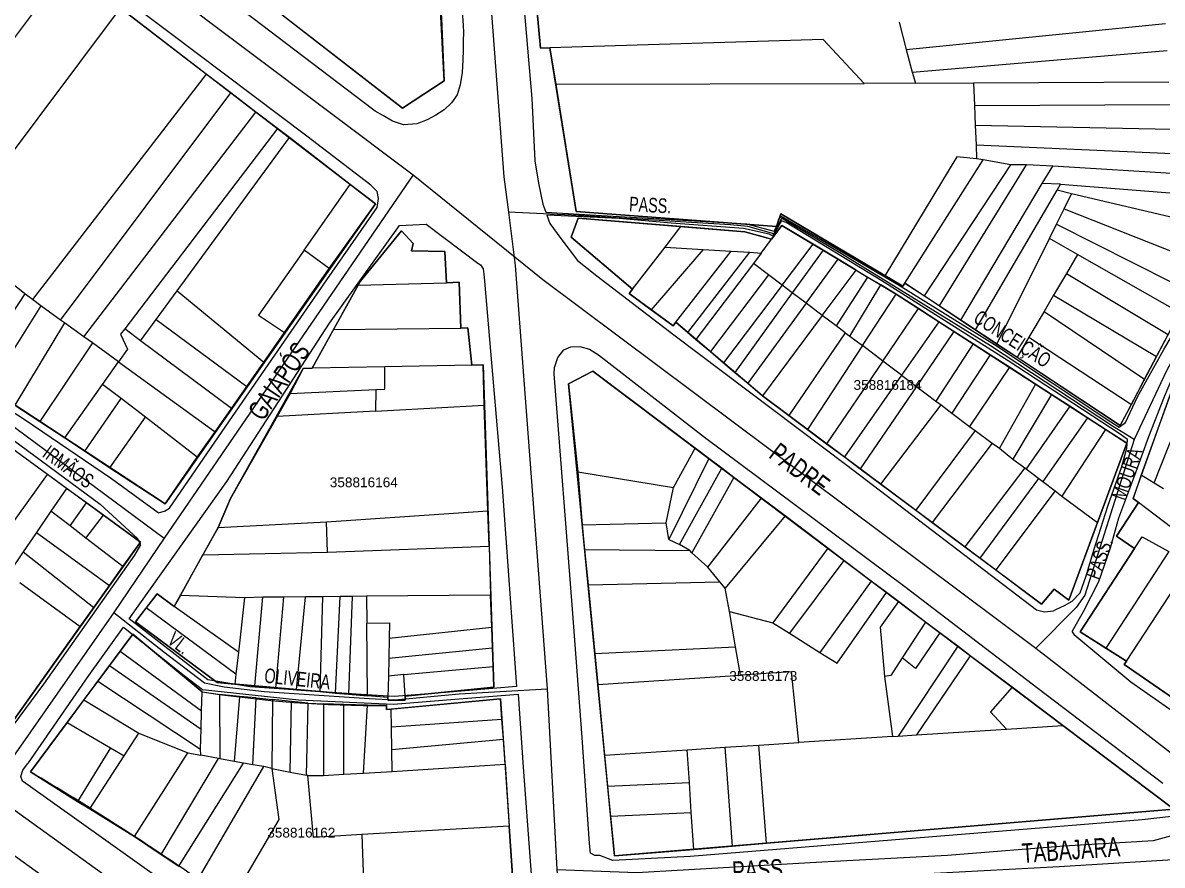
# Model space of a CAD drawing. Extents: x 201512 to 203323, y 4836571 to 4838029.
# Drawn here: x 202609.8 to 202843.9, y 4837185.4 to 4837358.6 of the extents above; entities that cross this region are included whole.
import ezdxf

# ---------------------------------------------------------------- set-up
doc = ezdxf.new("R2010")
doc.units = 0
doc.header["$LTSCALE"] = 1.5
doc.header["$MEASUREMENT"] = 0
for name, color, linetype in [('CD-MALHA-LOTES', 40, 'CONTINUOUS'), ('CD_TXT_QUADRA', 7, 'CONTINUOUS'), ('RU-QUADRAS', 6, 'CONTINUOUS'), ('SV-EIXO-RUA-N-PAV', 6, 'CONTINUOUS'), ('SV-EIXO-RUA-PAV', 20, 'CONTINUOUS'), ('SV-RUA-NAO-PAV-S-GUIA-C-GUIA', 7, 'CONTINUOUS'), ('SV-RUA-PAVIM-S-GUIA-C-GUIA', 7, 'CONTINUOUS'), ('SV-TXT-RUA-N-PAV-S-GUIA-C-GUIA', 7, 'CONTINUOUS'), ('SV-TXT-RUA-PAV-S-GUIA-C-GUIA', 7, 'CONTINUOUS')]:
    doc.layers.add(name, color=color, linetype=linetype)
doc.styles.add('ARIAL', font='arial.ttf')
doc.styles.add('MONOTXT', font='arial.ttf', dxfattribs={"height": 0.2})

msp = doc.modelspace()

# ---------------------------------------------------------------- linework, layer by layer
at = {"layer": 'CD-MALHA-LOTES', "linetype": 'Continuous'}
for p, q in [((202696.33, 4837346.64), (202693.82, 4837394.58)), ((202646.74, 4837372.89), (202687.75, 4837341.03)), ((202618.55, 4837369.62), (202584.3, 4837323.78)), ((202714.7, 4837368.99), (202716.13, 4837353.33)), ((202594.9, 4837314.99), (202629.84, 4837361.54)), ((202647.46, 4837348.03), (202629.84, 4837361.54)), ((202789.86, 4837358.72), (202791.3, 4837353.1)), ((202791.3, 4837353.1), (202844.55, 4837358.42)), ((202774.19, 4837355.14), (202718.08, 4837353.39)), ((202782.67, 4837346.1), (202774.19, 4837355.14)), ((202716.13, 4837353.33), (202718.08, 4837353.39)), ((202718.08, 4837353.39), (202719.28, 4837345.93)), ((202791.3, 4837353.1), (202792.53, 4837348.45)), ((202792.53, 4837348.45), (202844.86, 4837352.87)), ((202647.46, 4837348.03), (202611.73, 4837301.73)), ((202652.49, 4837344.17), (202647.46, 4837348.03)), ((202792.53, 4837348.45), (202793.17, 4837346.15)), ((202687.75, 4837341.03), (202696.33, 4837346.64)), ((202719.28, 4837345.93), (202782.67, 4837346.1)), ((202719.28, 4837345.93), (202723.47, 4837319.81)), ((202793.17, 4837346.15), (202782.67, 4837346.1)), ((202793.17, 4837346.15), (202805.13, 4837346.21)), ((202805.13, 4837346.21), (202845.23, 4837346.41)), ((202805.13, 4837346.21), (202805.31, 4837341.6)), ((202617.54, 4837297.47), (202652.49, 4837344.17)), ((202657.66, 4837340.21), (202652.49, 4837344.17)), ((202805.31, 4837341.6), (202845.48, 4837341.8)), ((202805.31, 4837341.6), (202805.46, 4837337.54)), ((202622.33, 4837294.04), (202657.66, 4837340.21)), ((202662.09, 4837336.82), (202657.66, 4837340.21)), ((202662.09, 4837336.82), (202630.72, 4837295.66)), ((202664.54, 4837334.96), (202662.09, 4837336.82)), ((202805.46, 4837337.54), (202845.75, 4837336.71)), ((202805.46, 4837337.54), (202805.62, 4837333.48)), ((202641.48, 4837303.45), (202664.54, 4837334.96)), ((202677.02, 4837325.36), (202664.54, 4837334.96)), ((202805.62, 4837333.48), (202846, 4837331.72)), ((202805.62, 4837333.48), (202805.73, 4837330.61)), ((202801.69, 4837331.04), (202786.91, 4837306.59)), ((202805.73, 4837330.61), (202801.69, 4837331.04)), ((202791.02, 4837305.08), (202807.07, 4837330.43)), ((202795, 4837302.46), (202812.75, 4837329.39)), ((202798.12, 4837300.37), (202816.02, 4837329.36)), ((202807.07, 4837330.43), (202805.73, 4837330.61)), ((202812.75, 4837329.39), (202807.07, 4837330.43)), ((202816.02, 4837329.36), (202812.75, 4837329.39)), ((202821.37, 4837329.11), (202816.02, 4837329.36)), ((202819.24, 4837325.55), (202821.37, 4837329.11)), ((202848.06, 4837327.46), (202821.37, 4837329.11)), ((202667.56, 4837311.86), (202677.02, 4837325.36)), ((202682.23, 4837321.36), (202677.02, 4837325.36)), ((202802.47, 4837297.47), (202819.24, 4837325.55)), ((202805.53, 4837295.44), (202822.27, 4837324.16)), ((202823.01, 4837325.42), (202819.24, 4837325.55)), ((202822.27, 4837324.16), (202823.01, 4837325.42)), ((202825.27, 4837323.41), (202822.27, 4837324.16)), ((202823.01, 4837325.42), (202848.01, 4837323.41)), ((202823.75, 4837320.36), (202825.27, 4837323.41)), ((202848.86, 4837317.89), (202825.27, 4837323.41)), ((202672.71, 4837308.09), (202682.23, 4837321.36)), ((202723.47, 4837319.81), (202764.59, 4837316.71)), ((202764.59, 4837316.71), (202765.52, 4837319.28)), ((202765.52, 4837319.28), (202786.91, 4837306.59)), ((202822.16, 4837317.17), (202823.75, 4837320.36)), ((202823.75, 4837320.36), (202847.31, 4837311.02)), ((202723.84, 4837318.4), (202722.45, 4837314.49)), ((202744.94, 4837316.67), (202723.84, 4837318.4)), ((202765.71, 4837316.92), (202763.61, 4837314.09)), ((202772.14, 4837313.05), (202765.71, 4837316.92)), ((202820.73, 4837314.24), (202822.16, 4837317.17)), ((202822.16, 4837317.17), (202845.78, 4837305.28)), ((202687.55, 4837315.79), (202679.1, 4837305.4)), ((202689.98, 4837313.19), (202687.55, 4837315.79)), ((202741.76, 4837312.47), (202744.94, 4837316.67)), ((202758.12, 4837315.58), (202744.94, 4837316.67)), ((202763.61, 4837314.09), (202758.12, 4837315.58)), ((202689.66, 4837311.73), (202689.98, 4837313.19)), ((202722.45, 4837314.49), (202735.03, 4837303.81)), ((202735.03, 4837303.81), (202741.76, 4837312.47)), ((202741.76, 4837312.47), (202749.55, 4837312)), ((202761.48, 4837311.2), (202763.61, 4837314.09)), ((202765.77, 4837304.66), (202772.14, 4837313.05)), ((202774.19, 4837311.85), (202772.14, 4837313.05)), ((202809.9, 4837292.54), (202820.73, 4837314.24)), ((202826.47, 4837310.97), (202820.73, 4837314.24)), ((202667.56, 4837311.86), (202658.19, 4837298.48)), ((202672.71, 4837308.09), (202667.56, 4837311.86)), ((202696.48, 4837311.57), (202689.66, 4837311.73)), ((202696.8, 4837305.14), (202696.48, 4837311.57)), ((202749.55, 4837312), (202738.84, 4837299.6)), ((202743.96, 4837297.02), (202755.34, 4837311.65)), ((202746.43, 4837294.9), (202759.16, 4837311.42)), ((202749.55, 4837312), (202755.34, 4837311.65)), ((202755.34, 4837311.65), (202759.16, 4837311.42)), ((202759.16, 4837311.42), (202761.48, 4837311.2)), ((202761.48, 4837311.2), (202759.91, 4837309.07)), ((202774.19, 4837311.85), (202767.86, 4837303.08)), ((202770.71, 4837300.94), (202777.29, 4837309.96)), ((202777.29, 4837309.96), (202774.19, 4837311.85)), ((202780.96, 4837307.75), (202777.29, 4837309.96)), ((202826.47, 4837310.97), (202824.2, 4837307.07)), ((202847.45, 4837299), (202826.47, 4837310.97)), ((202663.55, 4837294.94), (202672.71, 4837308.09)), ((202759.91, 4837309.07), (202748.07, 4837293.47)), ((202762.96, 4837306.78), (202759.91, 4837309.07)), ((202774.03, 4837298.44), (202780.96, 4837307.75)), ((202780.96, 4837307.75), (202783.31, 4837306.27)), ((202610.17, 4837302.88), (202606.32, 4837305.93)), ((202679.1, 4837305.4), (202678.66, 4837304.61)), ((202699.4, 4837305.24), (202696.8, 4837305.14)), ((202699.73, 4837295.83), (202699.4, 4837305.24)), ((202762.96, 4837306.78), (202751.06, 4837290.98)), ((202765.77, 4837304.66), (202762.96, 4837306.78)), ((202783.31, 4837306.27), (202776.86, 4837296.31)), ((202786.04, 4837304.69), (202783.31, 4837306.27)), ((202786.91, 4837306.59), (202790.6, 4837304.42)), ((202824.2, 4837307.07), (202821.55, 4837302.59)), ((202824.2, 4837307.07), (202845.07, 4837294.47)), ((202610.17, 4837302.88), (202599.07, 4837285.95)), ((202611.73, 4837301.73), (202610.17, 4837302.88)), ((202637.19, 4837297.58), (202641.48, 4837303.45)), ((202641.48, 4837303.45), (202659.31, 4837288.85)), ((202678.66, 4837304.61), (202673.57, 4837295.51)), ((202678.66, 4837304.61), (202696.8, 4837305.14)), ((202735.03, 4837303.81), (202734.35, 4837302.92)), ((202734.35, 4837302.92), (202738.84, 4837299.6)), ((202765.77, 4837304.66), (202753.73, 4837288.69)), ((202767.86, 4837303.08), (202756.06, 4837286.72)), ((202767.86, 4837303.08), (202765.77, 4837304.66)), ((202770.71, 4837300.94), (202767.86, 4837303.08)), ((202779.72, 4837294.16), (202786.04, 4837304.69)), ((202789.22, 4837302.79), (202786.04, 4837304.69)), ((202790.6, 4837304.42), (202791.02, 4837305.08)), ((202791.02, 4837305.08), (202795, 4837302.46)), ((202613.49, 4837300.41), (202611.73, 4837301.73)), ((202770.71, 4837300.94), (202758.7, 4837284.47)), ((202774.03, 4837298.44), (202770.71, 4837300.94)), ((202782.28, 4837292.21), (202789.22, 4837302.79)), ((202793.82, 4837299.84), (202789.22, 4837302.79)), ((202795, 4837302.46), (202798.12, 4837300.37)), ((202821.55, 4837302.59), (202819.59, 4837299.25)), ((202821.55, 4837302.59), (202842.71, 4837289.97)), ((202613.49, 4837300.41), (202602.83, 4837283.46)), ((202617.54, 4837297.47), (202613.49, 4837300.41)), ((202658.19, 4837298.48), (202663.55, 4837294.94)), ((202738.84, 4837299.6), (202743.36, 4837296.26)), ((202774.03, 4837298.44), (202761.72, 4837281.91)), ((202776.86, 4837296.31), (202774.03, 4837298.44)), ((202786.47, 4837289.05), (202793.82, 4837299.84)), ((202798.01, 4837297.12), (202793.82, 4837299.84)), ((202798.12, 4837300.37), (202802.47, 4837297.47)), ((202819.59, 4837299.25), (202816.49, 4837293.96)), ((202819.59, 4837299.25), (202840.27, 4837285.31)), ((202618.3, 4837296.91), (202608.12, 4837279.97)), ((202618.3, 4837296.91), (202617.54, 4837297.47)), ((202622.33, 4837294.04), (202618.3, 4837296.91)), ((202633.97, 4837293.22), (202637.19, 4837297.58)), ((202637.19, 4837297.58), (202655.81, 4837283.82)), ((202701.19, 4837295.85), (202699.73, 4837295.83)), ((202702.01, 4837288.2), (202701.19, 4837295.85)), ((202743.36, 4837296.26), (202743.96, 4837297.02)), ((202743.96, 4837297.02), (202746.43, 4837294.9)), ((202778.76, 4837294.88), (202776.86, 4837296.31)), ((202798.01, 4837297.12), (202790.32, 4837286.14)), ((202801.08, 4837295.14), (202798.01, 4837297.12)), ((202802.47, 4837297.47), (202805.53, 4837295.44)), ((202624.06, 4837292.82), (202622.33, 4837294.04)), ((202630.72, 4837295.66), (202629.87, 4837294.54)), ((202629.87, 4837294.54), (202631.28, 4837291.51)), ((202633.97, 4837293.22), (202630.72, 4837295.66)), ((202659.31, 4837288.85), (202663.55, 4837294.94)), ((202673.57, 4837295.51), (202669.22, 4837287.59)), ((202673.57, 4837295.51), (202699.73, 4837295.83)), ((202746.43, 4837294.9), (202748.07, 4837293.47)), ((202778.76, 4837294.88), (202767.15, 4837277.86)), ((202778.76, 4837294.88), (202779.72, 4837294.16)), ((202779.72, 4837294.16), (202782.28, 4837292.21)), ((202801.08, 4837295.14), (202793.38, 4837283.84)), ((202805.05, 4837292.56), (202801.08, 4837295.14)), ((202805.53, 4837295.44), (202809.9, 4837292.54)), ((202816.49, 4837293.96), (202814.06, 4837289.83)), ((202816.49, 4837293.96), (202837.55, 4837280.14)), ((202842.71, 4837289.97), (202845.07, 4837294.47)), ((202624.06, 4837292.82), (202613.26, 4837276.61)), ((202629.44, 4837288.91), (202624.06, 4837292.82)), ((202631.28, 4837291.51), (202629.44, 4837288.91)), ((202652.63, 4837279.27), (202633.97, 4837293.22)), ((202748.07, 4837293.47), (202751.06, 4837290.98)), ((202782.28, 4837292.21), (202770.97, 4837274.99)), ((202786.47, 4837289.05), (202782.28, 4837292.21)), ((202805.05, 4837292.56), (202797.38, 4837280.82)), ((202808.53, 4837290.31), (202805.05, 4837292.56)), ((202809.9, 4837292.54), (202814.06, 4837289.83)), ((202626.14, 4837284.25), (202629.44, 4837288.91)), ((202629.44, 4837288.91), (202649.29, 4837274.47)), ((202655.81, 4837283.82), (202659.31, 4837288.85)), ((202751.06, 4837290.98), (202753.73, 4837288.69)), ((202786.47, 4837289.05), (202774.89, 4837272.06)), ((202790.32, 4837286.14), (202786.47, 4837289.05)), ((202808.53, 4837290.31), (202800.66, 4837278.36)), ((202812.47, 4837287.77), (202808.53, 4837290.31)), ((202814.06, 4837289.83), (202835.26, 4837275.78)), ((202840.27, 4837285.31), (202842.71, 4837289.97)), ((202667.34, 4837287.55), (202664.73, 4837282.37)), ((202669.22, 4837287.59), (202667.34, 4837287.55)), ((202684.14, 4837287.87), (202669.22, 4837287.59)), ((202684.13, 4837283.26), (202684.14, 4837287.87)), ((202702.01, 4837288.2), (202684.14, 4837287.87)), ((202704.32, 4837288.25), (202702.01, 4837288.2)), ((202704.59, 4837279.96), (202704.32, 4837288.25)), ((202726.92, 4837286.99), (202721.9, 4837284.34)), ((202747.94, 4837271.12), (202726.92, 4837286.99)), ((202753.73, 4837288.69), (202756.06, 4837286.72)), ((202756.06, 4837286.72), (202758.7, 4837284.47)), ((202812.47, 4837287.77), (202804.31, 4837275.6)), ((202817.84, 4837284.27), (202812.47, 4837287.77)), ((202618.37, 4837273.28), (202626.14, 4837284.25)), ((202629.98, 4837281.33), (202626.14, 4837284.25)), ((202721.9, 4837284.34), (202723.77, 4837266.28)), ((202758.7, 4837284.47), (202761.72, 4837281.91)), ((202790.32, 4837286.14), (202778.59, 4837269.33)), ((202790.32, 4837286.14), (202793.38, 4837283.84)), ((202817.84, 4837284.27), (202810.44, 4837271.13)), ((202821.1, 4837282.14), (202817.84, 4837284.27)), ((202837.55, 4837280.14), (202840.27, 4837285.31)), ((202846.37, 4837284.56), (202839.57, 4837265.64)), ((202652.63, 4837279.27), (202655.81, 4837283.82)), ((202664.73, 4837282.37), (202662.04, 4837277.67)), ((202664.73, 4837282.37), (202682.33, 4837283.18)), ((202682.33, 4837283.18), (202682.22, 4837278.76)), ((202682.33, 4837283.18), (202684.13, 4837283.26)), ((202761.72, 4837281.91), (202767.15, 4837277.86)), ((202793.38, 4837283.84), (202781.84, 4837266.9)), ((202793.38, 4837283.84), (202797.38, 4837280.82)), ((202821.1, 4837282.14), (202813.21, 4837268.85)), ((202824.89, 4837279.75), (202821.1, 4837282.14)), ((202842.19, 4837264), (202849.48, 4837282.44)), ((202608.12, 4837279.97), (202613.26, 4837276.61)), ((202622.54, 4837270.52), (202629.98, 4837281.33)), ((202634.96, 4837277.48), (202629.98, 4837281.33)), ((202682.22, 4837278.76), (202704.59, 4837279.96)), ((202705.31, 4837258.29), (202704.59, 4837279.96)), ((202786.04, 4837263.76), (202798.47, 4837280.05)), ((202797.38, 4837280.82), (202798.47, 4837280.05)), ((202798.47, 4837280.05), (202800.66, 4837278.36)), ((202824.89, 4837279.75), (202815.89, 4837266.91)), ((202828.53, 4837277.38), (202824.89, 4837279.75)), ((202835.26, 4837275.78), (202837.55, 4837280.14)), ((202627.67, 4837267.12), (202634.96, 4837277.48)), ((202645.58, 4837269.3), (202634.96, 4837277.48)), ((202649.29, 4837274.47), (202652.63, 4837279.27)), ((202662.04, 4837277.67), (202652.47, 4837260.78)), ((202682.22, 4837278.76), (202662.04, 4837277.67)), ((202767.15, 4837277.86), (202770.97, 4837274.99)), ((202800.66, 4837278.36), (202804.31, 4837275.6)), ((202828.53, 4837277.38), (202819.38, 4837264.26)), ((202832.24, 4837274.97), (202828.53, 4837277.38)), ((202613.26, 4837276.61), (202618.37, 4837273.28)), ((202770.97, 4837274.99), (202774.89, 4837272.06)), ((202805.45, 4837274.78), (202793.27, 4837258.37)), ((202804.31, 4837275.6), (202805.45, 4837274.78)), ((202805.45, 4837274.78), (202808.96, 4837272.15)), ((202832.24, 4837274.97), (202823.28, 4837261.3)), ((202836.62, 4837272.14), (202832.24, 4837274.97)), ((202618.37, 4837273.28), (202622.54, 4837270.52)), ((202645.58, 4837269.3), (202649.29, 4837274.47)), ((202622.54, 4837270.52), (202627.67, 4837267.12)), ((202743.45, 4837263.05), (202747.94, 4837271.12)), ((202750.7, 4837269.04), (202747.94, 4837271.12)), ((202774.89, 4837272.06), (202778.59, 4837269.33)), ((202808.96, 4837272.15), (202796.62, 4837255.88)), ((202808.96, 4837272.15), (202810.44, 4837271.13)), ((202810.44, 4837271.13), (202813.21, 4837268.85)), ((202830.58, 4837255.87), (202836.62, 4837272.14)), ((202614.86, 4837265.74), (202609.49, 4837269.65)), ((202638.98, 4837259.67), (202645.58, 4837269.3)), ((202750.7, 4837269.04), (202742.47, 4837252.4)), ((202753.37, 4837267.03), (202750.7, 4837269.04)), ((202778.59, 4837269.33), (202781.84, 4837266.9)), ((202813.21, 4837268.85), (202815.66, 4837267.07)), ((202601.55, 4837247.25), (202614.86, 4837265.74)), ((202618.73, 4837262.87), (202614.86, 4837265.74)), ((202627.67, 4837267.12), (202638.98, 4837259.67)), ((202723.77, 4837266.28), (202743.45, 4837263.05)), ((202723.77, 4837266.28), (202724.71, 4837255.41)), ((202744.71, 4837251.32), (202753.37, 4837267.03)), ((202755.83, 4837265.1), (202753.37, 4837267.03)), ((202781.84, 4837266.9), (202786.04, 4837263.76)), ((202815.66, 4837267.07), (202803.35, 4837250.85)), ((202815.66, 4837267.07), (202815.89, 4837266.91)), ((202815.89, 4837266.91), (202818.53, 4837264.91)), ((202839.57, 4837265.64), (202837.94, 4837260.83)), ((202839.57, 4837265.64), (202842.19, 4837264)), ((202755.83, 4837265.1), (202747.25, 4837249.6)), ((202761.52, 4837260.87), (202755.83, 4837265.1)), ((202786.04, 4837263.76), (202793.27, 4837258.37)), ((202806.44, 4837248.54), (202818.53, 4837264.91)), ((202818.53, 4837264.91), (202819.38, 4837264.26)), ((202819.38, 4837264.26), (202821.89, 4837262.35)), ((202842.19, 4837264), (202844.11, 4837262.86)), ((202618.73, 4837262.87), (202615.52, 4837258.17)), ((202622.82, 4837259.92), (202618.73, 4837262.87)), ((202652.47, 4837260.78), (202649.91, 4837254.85)), ((202741.94, 4837255.81), (202743.45, 4837263.05)), ((202750.53, 4837246.67), (202761.52, 4837260.87)), ((202766.38, 4837257.21), (202761.52, 4837260.87)), ((202821.89, 4837262.35), (202809.66, 4837246.14)), ((202821.89, 4837262.35), (202823.28, 4837261.3)), ((202823.28, 4837261.3), (202830.58, 4837255.87)), ((202837.94, 4837260.83), (202839.03, 4837259.99)), ((202619.47, 4837255.15), (202622.82, 4837259.92)), ((202626.32, 4837257.37), (202622.82, 4837259.92)), ((202839.03, 4837259.99), (202834.49, 4837253.07)), ((202847.59, 4837253.47), (202839.03, 4837259.99)), ((202615.52, 4837258.17), (202612.57, 4837253.82)), ((202619.47, 4837255.15), (202615.52, 4837258.17)), ((202622.74, 4837252.65), (202626.32, 4837257.37)), ((202633.92, 4837251.82), (202626.32, 4837257.37)), ((202672.15, 4837256.02), (202705.31, 4837258.29)), ((202705.56, 4837251.01), (202705.31, 4837258.29)), ((202766.38, 4837257.21), (202754.1, 4837242.34)), ((202775.16, 4837250.58), (202766.38, 4837257.21)), ((202793.27, 4837258.37), (202796.62, 4837255.88)), ((202612.57, 4837253.82), (202609.87, 4837249.87)), ((202612.57, 4837253.82), (202627.58, 4837242.92)), ((202622.74, 4837252.65), (202619.47, 4837255.15)), ((202649.91, 4837254.85), (202646.77, 4837249.19)), ((202649.91, 4837254.85), (202672.15, 4837256.02)), ((202672.37, 4837249.77), (202672.15, 4837256.02)), ((202724.71, 4837255.41), (202741.94, 4837255.81)), ((202724.71, 4837255.41), (202725.2, 4837250.3)), ((202742.47, 4837252.4), (202741.94, 4837255.81)), ((202796.62, 4837255.88), (202803.35, 4837250.85)), ((202824.66, 4837239.91), (202830.58, 4837255.87)), ((202630.34, 4837246.84), (202622.74, 4837252.65)), ((202630.34, 4837246.84), (202633.92, 4837251.82)), ((202742.47, 4837252.4), (202744.71, 4837251.32)), ((202834.49, 4837253.07), (202838.17, 4837250.55)), ((202838.17, 4837250.55), (202839.73, 4837252.91)), ((202839.73, 4837252.91), (202845.23, 4837249.88)), ((202609.87, 4837249.87), (202606.76, 4837245.27)), ((202609.87, 4837249.87), (202624.35, 4837238.39)), ((202642.14, 4837240.85), (202646.77, 4837249.19)), ((202646.77, 4837249.19), (202672.37, 4837249.77)), ((202672.37, 4837249.77), (202705.56, 4837251.01)), ((202705.56, 4837251.01), (202705.89, 4837240.96)), ((202725.2, 4837250.3), (202746.83, 4837250.11)), ((202725.2, 4837250.3), (202725.91, 4837243.06)), ((202746.83, 4837250.11), (202744.71, 4837251.32)), ((202747.25, 4837249.6), (202746.83, 4837250.11)), ((202750.53, 4837246.67), (202747.25, 4837249.6)), ((202775.16, 4837250.58), (202763.86, 4837235.26)), ((202778.47, 4837248.08), (202775.16, 4837250.58)), ((202803.35, 4837250.85), (202806.44, 4837248.54)), ((202838.17, 4837250.55), (202826.99, 4837233.41)), ((202845.23, 4837249.88), (202832.32, 4837230.03)), ((202836.52, 4837227.38), (202851.59, 4837250.41)), ((202627.58, 4837242.92), (202630.34, 4837246.84)), ((202778.47, 4837248.08), (202767.31, 4837233.09)), ((202784.09, 4837243.83), (202778.47, 4837248.08)), ((202806.44, 4837248.54), (202809.66, 4837246.14)), ((202753.01, 4837243.66), (202750.53, 4837246.67)), ((202809.66, 4837246.14), (202819.1, 4837239.1)), ((202609.12, 4837243.56), (202621.58, 4837234.5)), ((202624.35, 4837238.39), (202627.58, 4837242.92)), ((202725.91, 4837243.06), (202753.01, 4837243.66)), ((202725.91, 4837243.06), (202727.28, 4837228.97)), ((202754.1, 4837242.34), (202753.01, 4837243.66)), ((202754.95, 4837237.56), (202754.1, 4837242.34)), ((202784.09, 4837243.83), (202773.56, 4837229.17)), ((202787.25, 4837241.45), (202784.09, 4837243.83)), ((202819.1, 4837239.1), (202821.7, 4837242.15)), ((202821.7, 4837242.15), (202824.66, 4837239.91)), ((202637.39, 4837241.2), (202635.14, 4837238.31)), ((202640.88, 4837238.58), (202637.39, 4837241.2)), ((202642.14, 4837240.85), (202640.88, 4837238.58)), ((202655.31, 4837240.36), (202642.14, 4837240.85)), ((202655.31, 4837240.36), (202654.06, 4837229.23)), ((202659.09, 4837240.5), (202655.31, 4837240.36)), ((202657.43, 4837222.27), (202659.09, 4837240.5)), ((202663.43, 4837240.54), (202659.09, 4837240.5)), ((202661.78, 4837221.88), (202663.43, 4837240.54)), ((202667.82, 4837240.58), (202663.43, 4837240.54)), ((202666.03, 4837221.5), (202667.82, 4837240.58)), ((202671.36, 4837240.6), (202667.82, 4837240.58)), ((202671.36, 4837240.6), (202670.81, 4837221.13)), ((202674.95, 4837240.63), (202671.36, 4837240.6)), ((202673.99, 4837220.81), (202674.95, 4837240.63)), ((202677.45, 4837240.68), (202674.95, 4837240.63)), ((202677.45, 4837240.68), (202676.68, 4837220.56)), ((202680.41, 4837240.71), (202677.45, 4837240.68)), ((202705.89, 4837240.96), (202680.41, 4837240.71)), ((202680.41, 4837240.71), (202680.45, 4837235.15)), ((202706.12, 4837234.32), (202705.89, 4837240.96)), ((202777.07, 4837226.96), (202787.25, 4837241.45)), ((202789.67, 4837239.62), (202787.25, 4837241.45)), ((202621.58, 4837234.5), (202624.35, 4837238.39)), ((202635.14, 4837238.31), (202632.91, 4837235.45)), ((202653.55, 4837224.7), (202635.14, 4837238.31)), ((202654.06, 4837229.23), (202640.88, 4837238.58)), ((202756.23, 4837230.34), (202754.95, 4837237.56)), ((202754.95, 4837237.56), (202763.86, 4837235.26)), ((202789.67, 4837239.62), (202785.92, 4837234.37)), ((202795.27, 4837235.4), (202789.67, 4837239.62)), ((202632.91, 4837235.45), (202649.71, 4837222.95)), ((202680.45, 4837235.15), (202685.12, 4837235.24)), ((202680.56, 4837220.22), (202680.45, 4837235.15)), ((202685.12, 4837235.24), (202685.06, 4837232.1)), ((202763.86, 4837235.26), (202767.31, 4837233.09)), ((202795.27, 4837235.4), (202790.41, 4837228.07)), ((202798.18, 4837233.2), (202795.27, 4837235.4)), ((202606.62, 4837213.48), (202621.58, 4837234.5)), ((202632.35, 4837232.89), (202629.78, 4837229.43)), ((202646.6, 4837221.09), (202632.35, 4837232.89)), ((202685.06, 4837232.1), (202706.12, 4837234.32)), ((202706.24, 4837230.1), (202706.12, 4837234.32)), ((202767.31, 4837233.09), (202773.56, 4837229.17)), ((202785.92, 4837234.37), (202786.84, 4837224.2)), ((202798.18, 4837233.2), (202793.21, 4837225.83)), ((202801.86, 4837230.43), (202798.18, 4837233.2)), ((202826.99, 4837233.41), (202832.32, 4837230.03)), ((202685.06, 4837232.1), (202684.97, 4837227.96)), ((202727.28, 4837228.97), (202756.23, 4837230.34)), ((202757.26, 4837224.51), (202756.23, 4837230.34)), ((202801.86, 4837230.43), (202789.61, 4837211.96)), ((202804.44, 4837228.48), (202801.86, 4837230.43)), ((202629.78, 4837229.43), (202627.61, 4837226.5)), ((202629.78, 4837229.43), (202646.5, 4837217.16)), ((202654.06, 4837229.23), (202653.55, 4837224.7)), ((202684.97, 4837227.96), (202684.89, 4837224.3)), ((202684.97, 4837227.96), (202706.24, 4837230.1)), ((202706.38, 4837226.27), (202706.24, 4837230.1)), ((202727.28, 4837228.97), (202727.9, 4837222.6)), ((202773.56, 4837229.17), (202777.07, 4837226.96)), ((202790.41, 4837228.07), (202788.09, 4837224.39)), ((202793.21, 4837225.83), (202790.41, 4837228.07)), ((202804.44, 4837228.48), (202793.38, 4837212.2)), ((202813.02, 4837222), (202804.44, 4837228.48)), ((202832.32, 4837230.03), (202836.52, 4837227.38)), ((202627.61, 4837226.5), (202625.18, 4837223.23)), ((202627.61, 4837226.5), (202646.41, 4837213.37)), ((202688.07, 4837224.62), (202706.38, 4837226.27)), ((202706.52, 4837221.99), (202706.38, 4837226.27)), ((202836.52, 4837227.38), (202836.06, 4837226.67)), ((202836.06, 4837226.67), (202845.96, 4837219.86)), ((202653.55, 4837224.7), (202653.31, 4837222.63)), ((202684.89, 4837224.3), (202684.79, 4837219.87)), ((202688.07, 4837224.62), (202684.89, 4837224.3)), ((202688.33, 4837220.19), (202688.07, 4837224.62)), ((202727.9, 4837222.6), (202757.26, 4837224.51)), ((202767.72, 4837225.19), (202757.26, 4837224.51)), ((202769.23, 4837210.65), (202767.72, 4837225.19)), ((202788.09, 4837224.39), (202786.84, 4837224.2)), ((202786.84, 4837224.2), (202788.43, 4837211.88)), ((202625.18, 4837223.23), (202622.33, 4837219.39)), ((202625.18, 4837223.23), (202646.3, 4837209.25)), ((202646.5, 4837217.16), (202646.6, 4837221.09)), ((202646.6, 4837221.09), (202650.21, 4837220.5)), ((202649.71, 4837222.95), (202653.31, 4837222.63)), ((202653.31, 4837222.63), (202657.43, 4837222.27)), ((202657.43, 4837222.27), (202661.78, 4837221.88)), ((202661.78, 4837221.88), (202666.03, 4837221.5)), ((202666.03, 4837221.5), (202670.81, 4837221.13)), ((202670.81, 4837221.13), (202673.99, 4837220.81)), ((202688.33, 4837220.19), (202706.52, 4837221.99)), ((202727.9, 4837222.6), (202729.31, 4837208.08)), ((202813.02, 4837222), (202808.62, 4837216.92)), ((202823.44, 4837214.13), (202813.02, 4837222)), ((202622.33, 4837219.39), (202618.9, 4837214.74)), ((202622.33, 4837219.39), (202633.57, 4837212.56)), ((202650.21, 4837220.5), (202650.28, 4837207.29)), ((202654.31, 4837220.12), (202650.21, 4837220.5)), ((202654.31, 4837220.12), (202653.2, 4837206.73)), ((202657.73, 4837219.8), (202654.31, 4837220.12)), ((202657, 4837206.07), (202657.73, 4837219.8)), ((202657.73, 4837219.8), (202661.04, 4837219.49)), ((202661.04, 4837219.49), (202660.9, 4837205.28)), ((202665, 4837219.06), (202661.04, 4837219.49)), ((202664.68, 4837204.56), (202665, 4837219.06)), ((202668.4, 4837218.7), (202665, 4837219.06)), ((202668.05, 4837203.92), (202668.4, 4837218.7)), ((202668.4, 4837218.7), (202671.54, 4837218.61)), ((202671.54, 4837218.61), (202671.54, 4837203.84)), ((202675.75, 4837218.49), (202671.54, 4837218.61)), ((202673.99, 4837220.81), (202676.68, 4837220.56)), ((202676.68, 4837220.56), (202680.56, 4837220.22)), ((202684.79, 4837219.87), (202680.56, 4837220.22)), ((202684.79, 4837219.87), (202684.83, 4837219.26)), ((202684.83, 4837219.26), (202688.36, 4837219.38)), ((202707.93, 4837219.62), (202685.47, 4837217.52)), ((202688.36, 4837219.38), (202688.33, 4837220.19)), ((202708.21, 4837215.41), (202707.93, 4837219.62)), ((202646.41, 4837213.37), (202646.5, 4837217.16)), ((202680.56, 4837218.34), (202675.75, 4837218.49)), ((202675.75, 4837204.11), (202675.75, 4837218.49)), ((202679.79, 4837204.34), (202680.56, 4837218.34)), ((202684.46, 4837218.25), (202680.56, 4837218.34)), ((202684.46, 4837217.45), (202684.46, 4837218.25)), ((202685.47, 4837217.52), (202684.46, 4837217.45)), ((202685.52, 4837213.81), (202685.47, 4837217.52)), ((202808.62, 4837216.92), (202811.85, 4837213.39)), ((202618.9, 4837214.74), (202611.36, 4837204.59)), ((202618.9, 4837214.74), (202627.8, 4837209.54)), ((202708.21, 4837215.41), (202685.52, 4837213.81)), ((202708.5, 4837211.25), (202708.21, 4837215.41)), ((202811.85, 4837213.39), (202823.44, 4837214.13)), ((202846.24, 4837196.92), (202823.44, 4837214.13)), ((202630.6, 4837207.91), (202633.57, 4837212.56)), ((202633.57, 4837212.56), (202643.69, 4837208.54)), ((202646.3, 4837209.25), (202646.41, 4837213.37)), ((202685.58, 4837209.11), (202685.52, 4837213.81)), ((202788.43, 4837211.88), (202769.23, 4837210.65)), ((202788.43, 4837211.88), (202789.61, 4837211.96)), ((202789.61, 4837211.96), (202793.38, 4837212.2)), ((202793.38, 4837212.2), (202811.85, 4837213.39)), ((202627.8, 4837209.54), (202621.02, 4837198.55)), ((202627.8, 4837209.54), (202630.6, 4837207.91)), ((202646.35, 4837208.03), (202646.3, 4837209.25)), ((202708.5, 4837211.25), (202685.58, 4837209.11)), ((202708.84, 4837206.2), (202708.5, 4837211.25)), ((202746.29, 4837209.17), (202754.03, 4837209.67)), ((202754.03, 4837209.67), (202761.01, 4837210.12)), ((202754.03, 4837209.67), (202755.54, 4837189.35)), ((202761.01, 4837210.12), (202769.23, 4837210.65)), ((202762.56, 4837189.94), (202761.01, 4837210.12)), ((202623.55, 4837197.01), (202630.6, 4837207.91)), ((202632.69, 4837191.35), (202643.69, 4837208.54)), ((202638.19, 4837187.65), (202649.95, 4837207.35)), ((202643.69, 4837208.54), (202646.35, 4837208.03)), ((202649.95, 4837207.35), (202646.35, 4837208.03)), ((202650.28, 4837207.29), (202649.95, 4837207.35)), ((202653.2, 4837206.73), (202650.28, 4837207.29)), ((202685.66, 4837204.7), (202685.58, 4837209.11)), ((202729.31, 4837208.08), (202746.29, 4837209.17)), ((202729.31, 4837208.08), (202729.93, 4837201.66)), ((202746.72, 4837202.46), (202746.29, 4837209.17)), ((202611.36, 4837204.59), (202621.02, 4837198.55)), ((202641.85, 4837185.2), (202655.1, 4837206.37)), ((202645.77, 4837182.55), (202659.31, 4837205.7)), ((202655.1, 4837206.37), (202653.2, 4837206.73)), ((202657, 4837206.07), (202655.1, 4837206.37)), ((202659.31, 4837205.7), (202657, 4837206.07)), ((202660.9, 4837205.28), (202659.31, 4837205.7)), ((202660.9, 4837205.28), (202664.68, 4837204.56)), ((202660.9, 4837205.28), (202662.4, 4837194.8)), ((202664.68, 4837204.56), (202668.05, 4837203.92)), ((202679.79, 4837204.34), (202685.66, 4837204.7)), ((202685.66, 4837204.7), (202708.84, 4837206.2)), ((202708.84, 4837206.2), (202709.7, 4837193.43)), ((202668.32, 4837203.87), (202668.05, 4837203.92)), ((202668.32, 4837203.87), (202671.54, 4837203.84)), ((202669.51, 4837191.14), (202668.32, 4837203.87)), ((202671.54, 4837203.84), (202675.75, 4837204.11)), ((202675.75, 4837204.11), (202679.79, 4837204.34)), ((202729.93, 4837201.66), (202746.72, 4837202.46)), ((202747.12, 4837196.26), (202746.72, 4837202.46)), ((202729.93, 4837201.66), (202730.53, 4837195.5)), ((202621.02, 4837198.55), (202623.55, 4837197.01)), ((202623.55, 4837197.01), (202632.69, 4837191.35)), ((202730.53, 4837195.5), (202747.12, 4837196.26)), ((202730.53, 4837195.5), (202731.32, 4837187.33)), ((202747.61, 4837188.69), (202747.12, 4837196.26)), ((202762.56, 4837189.94), (202846.24, 4837196.92)), ((202662.4, 4837194.8), (202651.72, 4837176.72)), ((202709.7, 4837193.43), (202679.45, 4837191.71)), ((202710.69, 4837178.71), (202709.7, 4837193.43)), ((202632.69, 4837191.35), (202638.19, 4837187.65)), ((202679.45, 4837191.71), (202669.51, 4837191.14)), ((202679.45, 4837191.71), (202679.91, 4837178.16)), ((202731.32, 4837187.33), (202747.61, 4837188.69)), ((202747.61, 4837188.69), (202755.54, 4837189.35)), ((202755.54, 4837189.35), (202762.56, 4837189.94)), ((202638.19, 4837187.65), (202641.85, 4837185.2))]:
    msp.add_line(p, q, dxfattribs=at)
msp.add_point((202613.49, 4837300.41), dxfattribs=at)
at = {"layer": 'RU-QUADRAS', "color": 6, "linetype": 'Continuous'}
msp.add_lwpolyline([(202595.42, 4837476.43, -0.0409096721), (202610.45, 4837489.22), (202613.94, 4837489.6), (202614.42, 4837502.08, -0.1390782785), (202621.42, 4837504.25), (202621.03, 4837505.79), (202687.36, 4837518.53), (202688.72, 4837491.29), (202687.17, 4837491.18), (202687.78, 4837470.2), (202690.45, 4837449.17, -0.0073614592), (202696.33, 4837346.64), (202687.75, 4837341.03), (202637.48, 4837380.01, -0.0106193216), (202546.95, 4837447.33, -0.0271427277)], format="xyb", dxfattribs=at)
for points in [[(202504.96, 4837350.25, -0.0299675195), (202552.35, 4837413.11), (202568.6, 4837401.49), (202570.59, 4837404.08), (202629.84, 4837361.54), (202682.23, 4837321.36), (202638.98, 4837259.67), (202599.07, 4837285.95), (202598.49, 4837285.07), (202546.23, 4837322.37), (202545.5, 4837321.39), (202517.6, 4837339.73)], [(202475.7, 4837304.18), (202486.6, 4837315.91), (202484.1, 4837317.87), (202503.21, 4837345.2), (202538.48, 4837318.34), (202543.21, 4837315.58), (202595.67, 4837279.75), (202633.92, 4837251.82), (202606.62, 4837213.48), (202588.64, 4837224.32), (202587.93, 4837223.28), (202567.61, 4837236.88), (202569.04, 4837239.06), (202563.47, 4837242.96), (202561.76, 4837240.46), (202557.03, 4837243.55), (202557.82, 4837244.75, -0.0177056733)], [(202611.36, 4837204.59), (202632.35, 4837232.89), (202646.6, 4837221.09, 0.0406144753), (202684.46, 4837218.25), (202684.46, 4837217.45), (202707.93, 4837219.62), (202713.78, 4837132.9), (202712.32, 4837131.44), (202689.51, 4837146.4), (202683.31, 4837150.93), (202675.49, 4837158.5), (202658.54, 4837171.89), (202645.04, 4837181.32), (202645.77, 4837182.55, 0.018356002)]]:
    msp.add_lwpolyline(points, format="xyb", close=True, dxfattribs=at)
for points in [[(202849.72, 4837303.29), (202835.26, 4837275.78), (202791.02, 4837305.08), (202790.6, 4837304.42), (202765.52, 4837319.28), (202764.59, 4837316.71), (202723.47, 4837319.81), (202718.08, 4837353.39), (202716.13, 4837353.33), (202714.7, 4837368.99)], [(202857.86, 4837211.68), (202836.06, 4837226.67), (202836.52, 4837227.38), (202826.99, 4837233.41), (202838.17, 4837250.55), (202834.49, 4837253.07), (202839.03, 4837259.99), (202837.94, 4837260.83), (202846.37, 4837284.56)]]:
    msp.add_lwpolyline(points, dxfattribs=at)
for points in [[(202722.45, 4837314.49), (202723.84, 4837318.4), (202758.12, 4837315.58), (202763.62, 4837314.09), (202765.71, 4837316.92), (202789.22, 4837302.79), (202836.62, 4837272.14), (202824.66, 4837239.91), (202821.7, 4837242.15), (202819.1, 4837239.1), (202761.72, 4837281.91), (202743.96, 4837297.02), (202743.36, 4837296.26), (202734.35, 4837302.92), (202735.03, 4837303.81)], [(202632.91, 4837235.45), (202637.39, 4837241.2), (202640.88, 4837238.57), (202649.91, 4837254.85), (202652.47, 4837260.78), (202667.34, 4837287.55), (202669.22, 4837287.59), (202679.1, 4837305.4), (202687.55, 4837315.79), (202689.98, 4837313.19), (202689.66, 4837311.73), (202696.48, 4837311.57), (202696.8, 4837305.14), (202699.4, 4837305.24), (202699.73, 4837295.83), (202701.19, 4837295.85), (202702.01, 4837288.2), (202704.32, 4837288.25), (202706.52, 4837221.99), (202688.33, 4837220.19), (202688.36, 4837219.38), (202684.83, 4837219.26), (202684.79, 4837219.87), (202649.71, 4837222.95)], [(202721.9, 4837284.34), (202726.92, 4837286.99), (202846.24, 4837196.92), (202731.32, 4837187.33)]]:
    msp.add_lwpolyline(points, close=True, dxfattribs=at)
at = {"layer": 'SV-EIXO-RUA-N-PAV'}
for points in [[(202499.078813, 4837351.954246), (202503.66805, 4837348.391548), (202513.329603, 4837340.783075), (202526.121098, 4837330.674176), (202564.207, 4837305.19602), (202608.334115, 4837275.252621), (202638.802837, 4837252.663741)], [(202838.140237, 4837272.92962), (202833.637084, 4837275.631512), (202808.583177, 4837292.170366), (202790.120248, 4837303.632938), (202777.966688, 4837311.093282), (202765.680413, 4837318.384039), (202764.060551, 4837315.217039), (202758.741458, 4837316.692082), (202755.138935, 4837317.019584), (202744.904496, 4837317.674588), (202723.944364, 4837318.984596), (202709.575212, 4837319.6396)], [(202856.302237, 4837306.721629), (202858.0195, 4837309.827247), (202848.575952, 4837294.198105), (202844.709396, 4837286.879268), (202838.140237, 4837272.92962), (202827.964261, 4837240.939901), (202826.219531, 4837238.402112), (202817.904203, 4837230.010896)], [(202719.478059, 4837184.533414), (202735.901497, 4837183.963674), (202773.932831, 4837186.136893), (202799.739808, 4837187.495155), (202823.645218, 4837189.396722), (202842.117581, 4837190.483331), (202861.948205, 4837195.916379)]]:
    msp.add_lwpolyline(points, dxfattribs=at)
at = {"layer": 'SV-EIXO-RUA-PAV'}
for points in [[(202336.603002, 4837593.919686), (202356.528156, 4837577.92104), (202376.772718, 4837560.764632), (202435.836428, 4837517.72928), (202439.204129, 4837515.291828), (202479.216753, 4837486.525645), (202540.035847, 4837440.565762), (202552.894905, 4837430.30586), (202689.957046, 4837327.324036), (202716.628598, 4837305.838619), (202817.904203, 4837230.010896), (202851.951346, 4837203.662215), (202861.948205, 4837195.916379), (202871.727691, 4837188.581765), (202912.88269, 4837157.220154), (202935.6182, 4837139.894866), (202955.436784, 4837124.792382), (203012.589158, 4837081.074782), (203076.368806, 4837033.769686), (203097.363103, 4837018.140419), (203128.179277, 4836995.054169), (203135.904226, 4836988.61406), (203144.788892, 4836981.148304), (203157.104686, 4836968.493468)], [(202688.045906, 4837593.913622), (202699.284906, 4837450.387353), (202708.584725, 4837326.938995), (202709.575212, 4837319.6396), (202710.961452, 4837308.717419), (202717.494495, 4837221.69285), (202719.478059, 4837184.533414), (202722.647028, 4837140.563957), (202724.574622, 4837120.777758), (202725.244914, 4837113.897393), (202727.400483, 4837090.058501), (202731.361695, 4837042.523953), (202732.549072, 4837028.236507), (202736.466256, 4836981.101899), (202738.887999, 4836939.730495), (202739.849271, 4836925.431562), (202740.472484, 4836916.161281), (202738.785615, 4836906.38145), (202736.144556, 4836896.477475), (202730.037105, 4836887.728964), (202721.618726, 4836881.786579), (202705.380074, 4836874.893959)], [(202318.4, 4837404.569877), (202339.091185, 4837389.370334), (202461.303966, 4837300.842525), (202602.742141, 4837200.605905), (202702.410644, 4837128.708811), (202725.244914, 4837113.897393)], [(202689.957046, 4837327.324036), (202638.802837, 4837252.663741), (202628.488097, 4837237.392035), (202602.742141, 4837200.605905), (202550.773542, 4837129.006133), (202532.079333, 4837102.788829), (202498.44507, 4837056.503147), (202485.176508, 4837036.137446)], [(202628.488097, 4837237.392035), (202638.732481, 4837229.276355), (202647.114249, 4837222.890245), (202651.105568, 4837222.091982), (202659.354292, 4837221.160674), (202680.907411, 4837219.697191), (202686.229169, 4837219.431103), (202699.400519, 4837220.628498), (202717.494495, 4837221.69285)]]:
    msp.add_lwpolyline(points, dxfattribs=at)
at = {"layer": 'SV-RUA-NAO-PAV-S-GUIA-C-GUIA'}
for points in [[(202637.554774, 4837257.876601), (202628.019584, 4837264.821623), (202610.258856, 4837276.918826), (202592.451313, 4837288.465484), (202577.848112, 4837298.98123), (202553.219461, 4837314.788227), (202535.111789, 4837326.383075), (202521.862183, 4837336.156739), (202506.555906, 4837347.26847), (202502.895598, 4837350.36238)], [(202501.231448, 4837348.052133), (202509.684708, 4837341.985099), (202529.817168, 4837325.90051), (202544.621699, 4837315.135878), (202562.781068, 4837303.241205), (202583.748148, 4837289.762937), (202606.277907, 4837273.943114), (202625.650425, 4837259.654727), (202633.337165, 4837252.598363)], [(202717.200932, 4837319.663832), (202727.50912, 4837319.054737), (202758.454285, 4837317.24289), (202764.110206, 4837315.726723), (202764.726804, 4837316.943299), (202765.06701, 4837318.087629), (202765.591613, 4837318.837231), (202789.661079, 4837304.677592), (202809.421614, 4837292.442539), (202833.300947, 4837276.580939), (202835.006655, 4837275.440822), (202836.3502, 4837276.449501), (202838.81902, 4837281.66703), (202844.210154, 4837291.454552), (202848.962542, 4837299.337279), (202851.57953, 4837303.065597), (202853.157934, 4837303.808375)], [(202821.529807, 4837237.740809), (202822.028108, 4837237.993971), (202823.822564, 4837238.805312), (202825.366579, 4837239.71517), (202827.005946, 4837241.425986), (202828.235474, 4837244.88512), (202829.804481, 4837250.147173), (202832.706186, 4837259.231959), (202835.551546, 4837267.396907), (202836.603093, 4837271.170103), (202836.720403, 4837272.900096), (202835.26485, 4837273.991718), (202812.189689, 4837289.057856), (202786.25799, 4837305.507196), (202766.598551, 4837317.542773), (202765.647042, 4837317.887123), (202764.850515, 4837316.448454), (202763.798969, 4837314.809278), (202763.114179, 4837315.120355), (202757.810083, 4837316.288507), (202742.961022, 4837317.398335), (202732.275773, 4837318.311856), (202717.434484, 4837319.030399)], [(202854.698312, 4837301.323244), (202855.107727, 4837302.229971), (202852.382859, 4837295.506371), (202847.874596, 4837288.625605), (202846.484536, 4837286.109363), (202862.084612, 4837276.956917), (202864.514943, 4837280.173271), (202867.677352, 4837277.741444), (202865.350988, 4837273.825397), (202861.99213, 4837275.655742), (202845.788182, 4837285.273738), (202844.244596, 4837281.6643), (202841.076182, 4837273.482134), (202838.197917, 4837265.543692), (202834.913863, 4837256.781494), (202833.15013, 4837250.617828), (202830.791021, 4837243.700172), (202827.628026, 4837237.527955), (202825.402184, 4837233.512475)], [(202845.810618, 4837195.469262), (202839.767828, 4837194.732009), (202746.906755, 4837187.211311), (202731.019159, 4837186.4139), (202728.31484, 4837187.397845)], [(202727.500894, 4837181.189959), (202730.397641, 4837181.507801), (202744.686942, 4837182.145375), (202772.3709, 4837182.564656), (202797.051845, 4837183.765964), (202822.731114, 4837185.173466), (202849.458395, 4837186.837489), (202860.144425, 4837188.353468)]]:
    msp.add_lwpolyline(points, dxfattribs=at)
at = {"layer": 'SV-RUA-PAVIM-S-GUIA-C-GUIA'}
for points in [[(202691.795548, 4837459.282752), (202694.311272, 4837434.706274), (202697.108027, 4837400.207158), (202699.002396, 4837374.90685), (202700.242268, 4837358.085052), (202700.304124, 4837356.600515), (202700.273196, 4837354.837629), (202700.273196, 4837352.981959), (202700.189955, 4837350.852809), (202700.004418, 4837348.350501), (202699.618985, 4837345.846972), (202698.981101, 4837343.792111), (202697.84147, 4837342.084349), (202696.368557, 4837340.680412), (202694.652062, 4837339.613402), (202692.863632, 4837338.652334), (202690.719647, 4837337.788834), (202687.971959, 4837337.621974), (202685.718838, 4837338.358558), (202683.858247, 4837339.412371), (202682.134021, 4837340.417526), (202681.615979, 4837340.78866), (202642.856151, 4837370.361792), (202567.064893, 4837427.575745)], [(202706.446837, 4837444.885173), (202706.723696, 4837440.184657), (202709.753079, 4837399.984285), (202712.023393, 4837370.134137), (202714.327888, 4837343.035489), (202714.951392, 4837330.183263), (202715.727126, 4837325.635866), (202716.601659, 4837321.289167), (202717.200932, 4837319.663832)], [(202637.554774, 4837257.876601), (202638.902339, 4837258.184976), (202639.898366, 4837258.791344), (202651.495718, 4837275.670102), (202672.262963, 4837305.711046), (202682.572199, 4837320.631016), (202682.861703, 4837322.433631), (202682.603508, 4837323.882734), (202681.246755, 4837325.175054), (202668.095373, 4837335.24946), (202640.087765, 4837356.388323), (202613.63623, 4837376.336131), (202585.276796, 4837397.823008), (202556.063791, 4837420.004999), (202555.311315, 4837420.500636), (202553.91234, 4837420.442064), (202552.816366, 4837419.835085), (202552.170154, 4837419.230854), (202550.932586, 4837417.172329), (202521.234694, 4837375.821529), (202502.895598, 4837350.36238)], [(202501.231448, 4837348.052133), (202494.5605, 4837338.791226), (202471.308644, 4837306.283948), (202470.821828, 4837304.029917), (202471.331902, 4837302.232188), (202472.086962, 4837301.286356), (202472.739778, 4837300.740086), (202491.259873, 4837286.946725), (202524.779512, 4837263.240323), (202568.135906, 4837232.290599), (202595.333599, 4837212.947632), (202599.999524, 4837209.774641), (202602.154995, 4837208.637272), (202603.303814, 4837208.744339), (202604.100808, 4837209.19942), (202614.068842, 4837222.616601), (202632.807267, 4837249.143504), (202633.994288, 4837251.301767), (202633.337165, 4837252.598363)], [(202631.627381, 4837236.048421), (202651.711107, 4837264.266063), (202672.763836, 4837296.809926), (202687.141335, 4837316.907175), (202692.636999, 4837317.190874), (202703.227952, 4837309.151786), (202703.779672, 4837308.804993), (202704.383949, 4837308.008309), (202704.490214, 4837306.908442), (202704.648462, 4837305.458728), (202708.239614, 4837263.160803), (202711.173643, 4837222.159472)], [(202717.434484, 4837319.030399), (202718.073865, 4837317.296284), (202720.290221, 4837314.258394), (202723.764531, 4837309.727487), (202727.730825, 4837306.55022), (202743.542581, 4837294.441108), (202779.078969, 4837267.645573), (202818.030504, 4837237.91952), (202819.682218, 4837237.479402), (202821.529807, 4837237.740809)], [(202728.31484, 4837187.397845), (202727.265394, 4837187.391432), (202726.412684, 4837187.93648), (202726.201591, 4837189.886106), (202724.72711, 4837211.687336), (202722.676504, 4837238.087206), (202718.95066, 4837286.437151), (202718.993456, 4837287.687999), (202719.681314, 4837289.743165), (202720.921466, 4837291.351495), (202722.367256, 4837291.960611), (202724.215993, 4837292.021932), (202726.168124, 4837291.483602), (202728.024039, 4837290.294379), (202732.893017, 4837286.57237), (202749.860484, 4837273.369803), (202791.016315, 4837242.706774), (202818.322857, 4837221.813744), (202844.022203, 4837202.311552)], [(202679.310884, 4837220.495454), (202656.427325, 4837222.091982), (202647.779469, 4837223.555465), (202631.627381, 4837236.048421)], [(202711.53236, 4837220.610936), (202712.568, 4837205.610219), (202716.682422, 4837150.509478), (202718.137377, 4837132.109726), (202718.042311, 4837131.258746), (202717.39811, 4837130.304363), (202716.252736, 4837129.597036), (202715.105927, 4837129.139817), (202713.907134, 4837129.032444), (202712.45675, 4837129.223676), (202710.953234, 4837129.964841), (202707.941895, 4837132.197496), (202660.167147, 4837166.721912), (202610.387711, 4837202.234548), (202609.685209, 4837202.730491), (202609.380199, 4837203.62905), (202609.772522, 4837204.932058), (202610.714556, 4837206.238425), (202610.913302, 4837206.439733), (202623.353889, 4837224.42416), (202630.443211, 4837234.384661)], [(202630.443211, 4837234.384661), (202642.944415, 4837224.393799), (202646.659117, 4837221.515135), (202666.411337, 4837219.434799), (202685.956771, 4837218.553763)], [(202856.326347, 4837209.812116), (202837.456155, 4837223.0812), (202825.906801, 4837232.665159), (202825.402184, 4837233.512475)], [(202711.173643, 4837222.159472), (202696.606596, 4837220.894586), (202686.096125, 4837220.096323), (202679.310884, 4837220.495454)], [(202685.956771, 4837218.553763), (202698.544671, 4837219.581128), (202711.53236, 4837220.610936)], [(202720.94332, 4837096.009915), (202720.654401, 4837102.811344), (202720.337044, 4837105.860837), (202719.882113, 4837106.75848), (202718.677577, 4837107.651542), (202698.300704, 4837122.784191), (202668.092533, 4837144.209749), (202631.008112, 4837170.795731), (202603.106768, 4837190.834726), (202601.302835, 4837191.674103), (202600.005531, 4837191.316011), (202598.71684, 4837189.457267), (202555.337635, 4837128.613754), (202536.99785, 4837102.289381)]]:
    msp.add_lwpolyline(points, dxfattribs=at)

# ---------------------------------------------------------------- texts
at = {"layer": 'CD_TXT_QUADRA', "color": 7, "linetype": 'Continuous', "style": 'MONOTXT'}
for s, p in [('358816184', (202780.457749, 4837283.130195)), ('358816164', (202672.84, 4837263.12)), ('358816173', (202754.92, 4837223.32)), ('358816162', (202659.99, 4837191.12))]:
    msp.add_text(s, height=2, dxfattribs=at).set_placement(p)
at = {"layer": 'SV-TXT-RUA-N-PAV-S-GUIA-C-GUIA', "style": 'ARIAL', "width": 0.7}
for s, height, rotation, p in [('PASS.', 3, 357, (202734.281106, 4837319.841745)), ('CONCEIÇÃO', 3, 327, (202804.852116, 4837297.207497)), ('IRMÃOS', 3, 324, (202613.565116, 4837269.512746)), ('MOURA', 3, 71, (202836.271761, 4837260.224147)), ('PASS.', 3, 70, (202830.900903, 4837243.919758)), ('TABAJARA', 4, 4, (202815.15714, 4837185.876438)), ('PASS.', 4, 3, (202755.627227, 4837182.196073))]:
    msp.add_text(s, height=height, rotation=rotation, dxfattribs=at).set_placement(p)
at = {"layer": 'SV-TXT-RUA-PAV-S-GUIA-C-GUIA', "style": 'ARIAL', "width": 0.7}
for s, height, rotation, p in [('GAIAPÓS', 4, 56, (202659.10964, 4837276.505441)), ('PADRE', 4, 323, (202762.80394, 4837269.328728)), ('VL.', 3, 323, (202639.235666, 4837231.236944)), ('OLIVEIRA', 3, 354, (202659.293658, 4837222.956121))]:
    msp.add_text(s, height=height, rotation=rotation, dxfattribs=at).set_placement(p)

doc.saveas('drawing.dxf')
